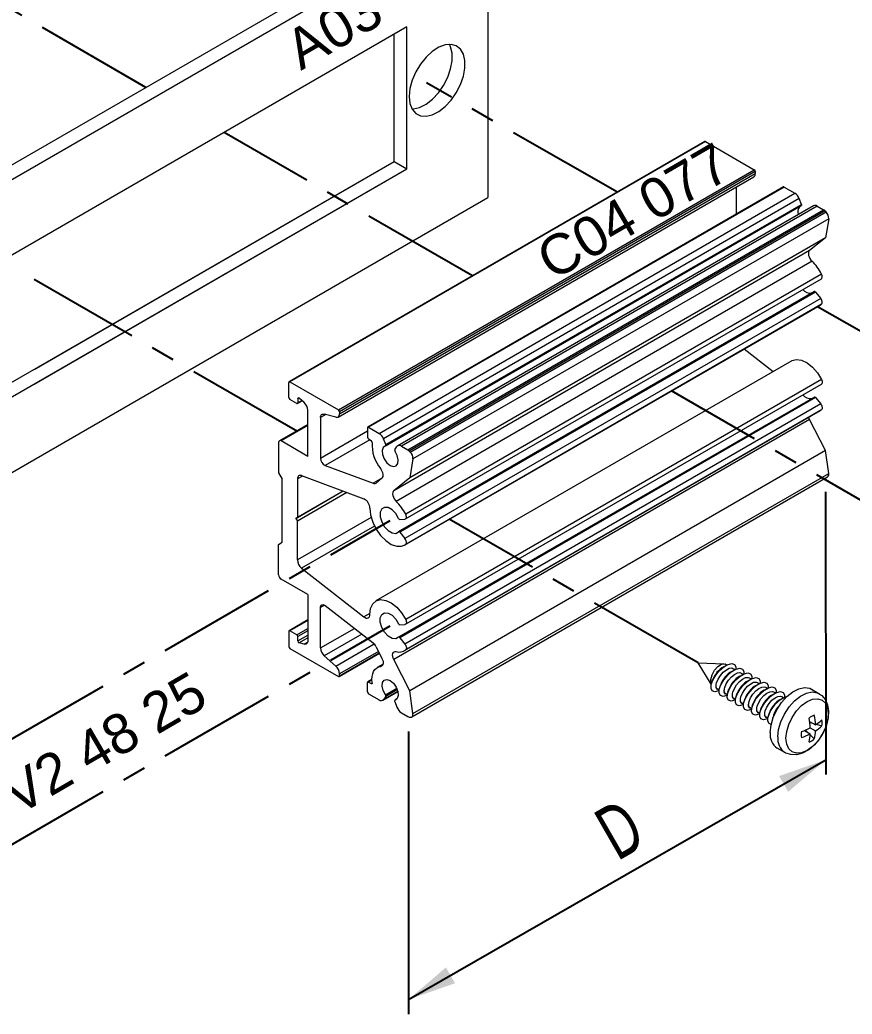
# Model space of a CAD drawing. Header units: millimetres. Extents: x 226 to 1066, y 456 to 1447.
# Drawn here: x 519.1 to 571.3, y 1281.8 to 1344.2 of the extents above; entities that cross this region are included whole.
import ezdxf

# ---------------------------------------------------------------- set-up
doc = ezdxf.new("R2010")
doc.units = ezdxf.units.MM
doc.linetypes.add('CENTER', pattern=[2, 1.25, -0.25, 0.25, -0.25])
doc.layers.add('nokta', color=140, linetype='Continuous')
doc.layers.add('SLD-0', color=179, linetype='Continuous')
doc.styles.add('SLDTEXTSTYLE0', font='TXT', dxfattribs={"width": 0.663, "bigfont": 'bigfont'})
doc.styles.get("Standard").update_dxf_attribs({"font": 'arial.ttf'})

# ---------------------------------------------------------------- blocks, each defined once
blk = doc.blocks.new('M.T.TİP-4D')
at = {"color": 1, "linetype": 'Continuous', "lineweight": 15}
for p, q in [((998.817, 1332.591), (1032.228, 1351.879)), ((999.612, 1332.132), (1033.023, 1351.42)), ((1033.023, 1351.42), (1033.023, 1333.047)), ((1027.932, 1343.741), (999.612, 1327.392)), ((1027.136, 1335.308), (1027.136, 1343.281)), ((1027.932, 1334.848), (1027.932, 1343.741)), ((998.817, 1318.959), (1027.136, 1335.308)), ((1004.544, 1322.265), (1027.136, 1335.308)), ((1027.136, 1335.308), (1027.932, 1334.848)), ((1027.136, 1335.308), (1027.932, 1334.848)), ((999.612, 1318.5), (1027.932, 1334.848)), ((1004.544, 1321.347), (1027.932, 1334.848)), ((999.612, 1313.76), (1033.023, 1333.047))]:
    blk.add_line(p, q, dxfattribs=at)
at = {"color": 7, "linetype": 'Continuous', "lineweight": 15}
for p, q in [((1046.645, 1336.554), (1020.552, 1321.491)), ((1046.69, 1336.55), (1020.597, 1321.487)), ((1046.69, 1336.55), (1049.744, 1334.786)), ((1023.652, 1319.723), (1049.744, 1334.786)), ((1049.808, 1334.676), (1023.716, 1319.613)), ((1023.716, 1319.484), (1049.808, 1334.547)), ((1049.808, 1334.676), (1049.808, 1334.547)), ((1023.623, 1319.278), (1049.715, 1334.341)), ((1051.577, 1333.707), (1025.485, 1318.644)), ((1051.622, 1333.702), (1025.53, 1318.64)), ((1026.2, 1318.253), (1052.292, 1333.316)), ((1048.615, 1333.706), (1048.615, 1331.997)), ((1051.622, 1333.702), (1052.292, 1333.316)), ((1052.567, 1332.973), (1026.475, 1317.91)), ((1052.705, 1332.617), (1052.567, 1332.973)), ((1026.603, 1317.472), (1052.695, 1332.534)), ((1026.613, 1317.554), (1052.705, 1332.617)), ((1053.463, 1332.532), (1027.371, 1317.469)), ((1053.688, 1332.509), (1027.596, 1317.447)), ((1028.004, 1317.211), (1054.096, 1332.274)), ((1054.183, 1332.206), (1028.091, 1317.143)), ((1028.159, 1317.075), (1054.251, 1332.138)), ((1053.688, 1332.509), (1054.096, 1332.274)), ((1054.183, 1332.206), (1054.251, 1332.138)), ((1054.415, 1331.716), (1028.323, 1316.654)), ((1054.415, 1331.716), (1054.214, 1330.518)), ((1054.214, 1330.518), (1028.122, 1315.455)), ((1054.214, 1330.518), (1053.216, 1329.721)), ((1053.216, 1329.721), (1027.124, 1314.658)), ((1053.366, 1329.047), (1027.274, 1313.984)), ((1027.86, 1312.892), (1053.952, 1327.955)), ((1053.963, 1328.247), (1027.87, 1313.184)), ((1053.517, 1327.142), (1027.425, 1312.079)), ((1053.594, 1327.109), (1027.502, 1312.046)), ((1053.594, 1327.109), (1053.912, 1326.713)), ((1053.912, 1326.713), (1027.82, 1311.65)), ((1027.798, 1311.239), (1053.89, 1326.301)), ((1053.963, 1326.351), (1027.87, 1311.288)), ((1053.89, 1326.301), (1053.963, 1326.351)), ((1049.116, 1323.545), (1050.925, 1322.133)), ((1052.09, 1322.805), (1025.998, 1307.742)), ((1020.534, 1320.495), (1020.534, 1321.45)), ((1020.597, 1321.487), (1023.652, 1319.723)), ((1053.963, 1321.633), (1027.87, 1306.57)), ((1027.86, 1306.278), (1053.952, 1321.341)), ((1021.043, 1320.127), (1020.597, 1320.385)), ((1021.088, 1320.123), (1021.378, 1320.291)), ((1021.107, 1320.436), (1021.107, 1320.164)), ((1021.491, 1320.191), (1021.187, 1320.461)), ((1053.517, 1320.528), (1027.425, 1305.465)), ((1053.594, 1320.495), (1027.502, 1305.432)), ((1053.594, 1320.495), (1053.912, 1320.099)), ((1021.727, 1316.811), (1021.727, 1319.699)), ((1023.716, 1319.613), (1023.716, 1319.484)), ((1027.798, 1304.625), (1053.89, 1319.687)), ((1053.912, 1320.099), (1027.82, 1305.036)), ((1053.963, 1319.737), (1027.87, 1304.674)), ((1022.523, 1319.24), (1022.523, 1316.702)), ((1023.48, 1319.266), (1022.758, 1319.459)), ((1053.216, 1319.124), (1027.124, 1304.061)), ((1054.214, 1317.175), (1053.216, 1319.124)), ((1021.727, 1318.816), (1019.944, 1317.787)), ((1025.466, 1318.603), (1025.466, 1318.015)), ((1025.53, 1318.64), (1026.2, 1318.253)), ((1019.897, 1317.684), (1019.897, 1315.773)), ((1021.727, 1316.811), (1020.057, 1317.776)), ((1025.53, 1317.905), (1025.704, 1317.804)), ((1026.613, 1317.554), (1026.475, 1317.91)), ((1027.182, 1317.226), (1027.32, 1317.422)), ((1027.596, 1317.447), (1028.004, 1317.211)), ((1028.091, 1317.143), (1028.159, 1317.075)), ((1054.214, 1317.175), (1028.122, 1302.112)), ((1054.415, 1315.745), (1054.214, 1317.175)), ((1028.323, 1316.654), (1028.122, 1315.455)), ((1022.821, 1316.24), (1025.818, 1315.121)), ((1019.897, 1315.773), (1020.12, 1315.387)), ((1020.12, 1311.419), (1020.12, 1315.387)), ((1021.075, 1315.391), (1021.075, 1312.962)), ((1021.338, 1315.601), (1025.252, 1314.138)), ((1026.007, 1315.137), (1026.382, 1315.437)), ((1028.122, 1315.455), (1027.124, 1314.658)), ((1028.252, 1300.464), (1054.344, 1315.527)), ((1028.323, 1300.682), (1054.415, 1315.745)), ((1023.953, 1314.624), (1020.979, 1312.907)), ((1023.953, 1314.624), (1021.075, 1312.962)), ((1024.185, 1314.537), (1021.075, 1312.742)), ((1020.979, 1312.907), (1021.075, 1312.962)), ((1020.979, 1312.907), (1021.075, 1312.742)), ((1021.075, 1310.313), (1021.075, 1312.742)), ((1027.502, 1312.851), (1027.82, 1312.88)), ((1027.502, 1312.046), (1027.82, 1311.65)), ((1019.897, 1311.29), (1020.12, 1311.419)), ((1019.897, 1309.38), (1019.897, 1311.29)), ((1021.338, 1309.8), (1025.252, 1306.743)), ((1021.727, 1308.14), (1020.057, 1309.104)), ((1021.727, 1308.14), (1021.727, 1305.251)), ((1022.523, 1304.792), (1022.523, 1307.33)), ((1022.821, 1307.447), (1025.818, 1305.107)), ((1021.727, 1306.553), (1020.552, 1305.875)), ((1020.534, 1305.834), (1020.534, 1304.878)), ((1021.043, 1305.613), (1020.597, 1305.871)), ((1027.502, 1306.237), (1027.82, 1306.266)), ((1021.107, 1305.231), (1021.107, 1305.503)), ((1027.502, 1305.432), (1027.82, 1305.036)), ((1020.597, 1304.768), (1023.652, 1303.005)), ((1021.491, 1305.033), (1021.187, 1305.114)), ((1026.007, 1304.872), (1026.382, 1304.139)), ((1023.48, 1303.661), (1022.758, 1304.301)), ((1023.697, 1303), (1026.22, 1304.456)), ((1028.122, 1302.112), (1027.124, 1304.061)), ((1026.445, 1303.769), (1026.088, 1303.563)), ((1023.716, 1303.042), (1023.716, 1303.17)), ((1025.752, 1302.815), (1025.485, 1302.66)), ((1025.466, 1302.031), (1025.466, 1302.619)), ((1025.53, 1302.656), (1025.704, 1302.555)), ((1028.323, 1300.682), (1028.122, 1302.112)), ((1025.53, 1301.921), (1026.2, 1301.534)), ((1026.425, 1301.512), (1027.381, 1302.064)), ((1026.613, 1301.755), (1026.475, 1301.559)), ((1027.31, 1301.577), (1027.192, 1301.509)), ((1027.182, 1301.426), (1027.32, 1301.071)), ((1027.596, 1300.728), (1028.004, 1300.493)), ((1028.091, 1300.46), (1028.159, 1300.449))]:
    blk.add_line(p, q, dxfattribs=at)
at = {"color": 8, "linetype": 'Continuous', "lineweight": 15}
for p, q in [((1021.17, 1320.473), (1021.107, 1320.436)), ((1021.107, 1320.164), (1021.358, 1320.309)), ((1022.856, 1319.433), (1022.523, 1319.24)), ((1021.727, 1318.74), (1020.057, 1317.776)), ((1022.523, 1316.702), (1025.466, 1318.402)), ((1025.617, 1317.854), (1022.821, 1316.24)), ((1021.399, 1315.578), (1021.075, 1315.391)), ((1026.404, 1315.459), (1025.818, 1315.121)), ((1025.702, 1312.984), (1021.075, 1310.313)), ((1025.911, 1312.439), (1021.338, 1309.8)), ((1022.777, 1307.477), (1022.523, 1307.33)), ((1021.727, 1306.523), (1020.597, 1305.871)), ((1025.625, 1306.959), (1025.252, 1306.743)), ((1021.043, 1305.613), (1021.727, 1306.008)), ((1021.727, 1305.861), (1021.107, 1305.503)), ((1022.523, 1304.792), (1024.649, 1306.02)), ((1021.107, 1305.231), (1021.727, 1305.59)), ((1021.727, 1305.426), (1021.187, 1305.114)), ((1025.111, 1305.659), (1022.758, 1304.301)), ((1021.491, 1305.033), (1021.716, 1305.163)), ((1023.48, 1303.661), (1025.883, 1305.048)), ((1026.157, 1304.579), (1023.716, 1303.17)), ((1023.716, 1303.042), (1026.208, 1304.48)), ((1026.411, 1303.696), (1026.304, 1303.634)), ((1025.753, 1302.785), (1025.53, 1302.656)), ((1025.704, 1302.555), (1025.767, 1302.592)), ((1026.475, 1301.559), (1027.378, 1302.08)), ((1026.596, 1301.861), (1027.308, 1302.272)), ((1027.347, 1302.178), (1026.613, 1301.755)), ((1027.308, 1301.575), (1027.2, 1301.512))]:
    blk.add_line(p, q, dxfattribs=at)
at = {"color": 1}
for p, q in [((1054.215, 1314.586), (1054.224, 1296.857)), ((1028.036, 1299.556), (1028.045, 1281.827)), ((1028.044, 1282.745), (1054.224, 1297.776))]:
    blk.add_line(p, q, dxfattribs=at)
at = {"color": 1, "linetype": 'Continuous', "lineweight": 15, "flags": 128}
for points in [[(1028.091, 1339.386), (1028.138, 1338.947), (1028.277, 1338.587), (1028.5, 1338.324), (1028.796, 1338.172), (1029.148, 1338.141), (1029.537, 1338.231), (1029.943, 1338.438), (1030.343, 1338.75), (1030.716, 1339.152), (1031.042, 1339.62), (1031.303, 1340.13), (1031.486, 1340.655), (1031.579, 1341.165), (1031.579, 1341.635), (1031.486, 1342.037), (1031.303, 1342.351), (1031.042, 1342.56), (1030.716, 1342.652), (1030.343, 1342.622), (1029.943, 1342.473), (1029.537, 1342.211), (1029.148, 1341.852), (1028.796, 1341.414), (1028.5, 1340.922), (1028.277, 1340.401), (1028.138, 1339.88), (1028.091, 1339.386)], [(1028.272, 1338.596), (1028.352, 1338.6), (1028.742, 1338.69), (1029.147, 1338.897), (1029.548, 1339.21), (1029.921, 1339.611), (1030.247, 1340.079), (1030.508, 1340.589), (1030.69, 1341.114), (1030.784, 1341.625), (1030.784, 1342.094), (1030.69, 1342.496), (1030.615, 1342.656)]]:
    blk.add_lwpolyline(points, dxfattribs=at)
at = {"color": 7, "linetype": 'Continuous', "lineweight": 15, "flags": 128}
for points in [[(1052.705, 1332.617), (1052.71, 1332.602), (1052.713, 1332.588), (1052.714, 1332.574), (1052.713, 1332.561), (1052.709, 1332.55), (1052.704, 1332.542), (1052.697, 1332.535), (1052.695, 1332.534)], [(1053.216, 1329.721), (1053.174, 1329.67), (1053.149, 1329.599), (1053.142, 1329.513), (1053.155, 1329.416), (1053.186, 1329.316), (1053.234, 1329.217), (1053.295, 1329.125), (1053.366, 1329.047)], [(1053.952, 1327.955), (1053.973, 1327.972), (1053.993, 1328.003), (1054.005, 1328.042), (1054.008, 1328.089), (1054.001, 1328.14), (1053.986, 1328.193), (1053.963, 1328.247)], [(1053.594, 1327.109), (1053.583, 1327.121), (1053.572, 1327.131), (1053.56, 1327.138), (1053.548, 1327.144), (1053.537, 1327.146), (1053.527, 1327.145), (1053.518, 1327.142), (1053.517, 1327.142)], [(1053.963, 1326.351), (1053.986, 1326.377), (1054.001, 1326.413), (1054.008, 1326.457), (1054.005, 1326.507), (1053.993, 1326.559), (1053.973, 1326.613), (1053.946, 1326.665), (1053.912, 1326.713)], [(1052.09, 1322.805), (1052.106, 1322.814), (1052.386, 1322.889), (1052.71, 1322.842), (1053.055, 1322.677), (1053.395, 1322.406), (1053.705, 1322.049), (1053.963, 1321.633)], [(1053.963, 1321.633), (1053.986, 1321.579), (1054.001, 1321.526), (1054.008, 1321.475), (1054.005, 1321.428), (1053.993, 1321.389), (1053.973, 1321.358), (1053.952, 1321.341)], [(1021.107, 1320.436), (1021.108, 1320.452), (1021.113, 1320.465), (1021.121, 1320.474), (1021.131, 1320.48), (1021.144, 1320.481), (1021.158, 1320.478), (1021.172, 1320.471), (1021.187, 1320.461)], [(1053.594, 1320.495), (1053.583, 1320.507), (1053.572, 1320.517), (1053.56, 1320.524), (1053.548, 1320.53), (1053.537, 1320.532), (1053.527, 1320.531), (1053.518, 1320.528), (1053.517, 1320.528)], [(1053.963, 1319.737), (1053.902, 1319.694), (1053.89, 1319.687)], [(1053.912, 1320.099), (1053.946, 1320.051), (1053.973, 1319.999), (1053.993, 1319.945), (1054.005, 1319.893), (1054.008, 1319.843), (1054.001, 1319.799), (1053.986, 1319.763), (1053.963, 1319.737)], [(1022.523, 1319.24), (1022.527, 1319.298), (1022.539, 1319.349), (1022.56, 1319.392), (1022.588, 1319.426), (1022.623, 1319.45), (1022.664, 1319.464), (1022.709, 1319.467), (1022.758, 1319.459)], [(1023.48, 1319.266), (1023.529, 1319.258), (1023.574, 1319.261), (1023.615, 1319.274), (1023.65, 1319.299), (1023.678, 1319.333), (1023.699, 1319.376), (1023.712, 1319.427), (1023.716, 1319.484)], [(1053.216, 1319.124), (1053.174, 1319.224), (1053.161, 1319.267)], [(1026.596, 1317.469), (1026.455, 1317.367), (1026.391, 1317.172), (1026.414, 1316.917), (1026.52, 1316.645), (1026.691, 1316.403), (1026.898, 1316.233), (1027.104, 1316.164), (1027.275, 1316.209), (1027.381, 1316.358), (1027.404, 1316.587), (1027.34, 1316.857), (1027.2, 1317.12)], [(1026.596, 1317.469), (1026.604, 1317.472), (1026.612, 1317.479), (1026.617, 1317.488), (1026.62, 1317.499), (1026.622, 1317.511), (1026.621, 1317.525), (1026.618, 1317.54), (1026.613, 1317.554)], [(1026.382, 1315.437), (1026.42, 1315.481), (1026.445, 1315.54), (1026.456, 1315.612), (1026.452, 1315.693), (1026.434, 1315.78), (1026.402, 1315.868), (1026.358, 1315.954), (1026.304, 1316.033)], [(1021.338, 1315.601), (1021.284, 1315.615), (1021.234, 1315.617), (1021.188, 1315.607), (1021.149, 1315.584), (1021.117, 1315.55), (1021.094, 1315.505), (1021.08, 1315.452), (1021.075, 1315.391)], [(1027.124, 1314.658), (1027.082, 1314.607), (1027.056, 1314.536), (1027.05, 1314.45), (1027.063, 1314.354), (1027.094, 1314.253), (1027.141, 1314.154), (1027.203, 1314.063), (1027.274, 1313.984)], [(1025.625, 1313.555), (1025.667, 1313.134), (1025.8, 1312.688), (1026.014, 1312.25), (1026.293, 1311.853), (1026.618, 1311.525), (1026.963, 1311.292), (1027.303, 1311.17), (1027.613, 1311.169), (1027.87, 1311.288)], [(1027.418, 1312.921), (1027.24, 1313.22), (1027.011, 1313.455), (1026.765, 1313.593), (1026.539, 1313.612), (1026.367, 1313.509), (1026.273, 1313.3), (1026.273, 1313.016), (1026.367, 1312.699), (1026.539, 1312.398), (1026.765, 1312.155), (1027.011, 1312.009), (1027.24, 1311.98), (1027.418, 1312.074)], [(1027.82, 1312.88), (1027.854, 1312.889), (1027.881, 1312.909), (1027.901, 1312.94), (1027.913, 1312.979), (1027.915, 1313.026), (1027.909, 1313.077), (1027.894, 1313.131), (1027.87, 1313.184)], [(1027.502, 1312.046), (1027.491, 1312.058), (1027.479, 1312.068), (1027.468, 1312.076), (1027.456, 1312.081), (1027.445, 1312.083), (1027.434, 1312.083), (1027.425, 1312.079), (1027.418, 1312.074)], [(1027.87, 1311.288), (1027.894, 1311.314), (1027.909, 1311.35), (1027.915, 1311.394), (1027.913, 1311.444), (1027.901, 1311.497), (1027.881, 1311.55), (1027.854, 1311.602), (1027.82, 1311.65)], [(1025.625, 1306.895), (1025.667, 1307.268), (1025.8, 1307.561), (1026.014, 1307.751), (1026.293, 1307.826), (1026.618, 1307.779), (1026.963, 1307.614), (1027.303, 1307.343), (1027.613, 1306.986), (1027.87, 1306.57)], [(1022.523, 1307.33), (1022.529, 1307.39), (1022.546, 1307.441), (1022.575, 1307.479), (1022.613, 1307.503), (1022.66, 1307.512), (1022.711, 1307.505), (1022.766, 1307.483), (1022.821, 1307.447)], [(1025.252, 1306.743), (1025.321, 1306.698), (1025.391, 1306.67), (1025.456, 1306.662), (1025.513, 1306.674), (1025.561, 1306.705), (1025.597, 1306.754), (1025.619, 1306.819), (1025.625, 1306.895)], [(1027.418, 1305.46), (1027.24, 1305.366), (1027.011, 1305.395), (1026.765, 1305.541), (1026.539, 1305.784), (1026.367, 1306.085), (1026.273, 1306.402), (1026.273, 1306.686), (1026.367, 1306.895), (1026.539, 1306.998), (1026.765, 1306.979), (1027.011, 1306.841), (1027.24, 1306.606), (1027.418, 1306.307)], [(1027.87, 1306.57), (1027.894, 1306.517), (1027.909, 1306.463), (1027.915, 1306.412), (1027.913, 1306.365), (1027.901, 1306.326), (1027.881, 1306.295), (1027.854, 1306.275), (1027.82, 1306.266)], [(1021.727, 1305.251), (1021.723, 1305.194), (1021.71, 1305.143), (1021.689, 1305.1), (1021.661, 1305.066), (1021.626, 1305.041), (1021.586, 1305.028), (1021.54, 1305.025), (1021.491, 1305.033)], [(1027.502, 1305.432), (1027.491, 1305.444), (1027.479, 1305.454), (1027.468, 1305.462), (1027.456, 1305.467), (1027.445, 1305.469), (1027.434, 1305.469), (1027.425, 1305.465), (1027.418, 1305.46)], [(1027.124, 1304.061), (1027.082, 1304.162), (1027.056, 1304.262), (1027.05, 1304.355), (1027.063, 1304.437), (1027.094, 1304.502), (1027.141, 1304.546), (1027.203, 1304.566), (1027.274, 1304.562)], [(1027.82, 1305.036), (1027.854, 1304.988), (1027.881, 1304.936), (1027.901, 1304.883), (1027.913, 1304.83), (1027.915, 1304.78), (1027.909, 1304.736), (1027.894, 1304.7), (1027.87, 1304.674)], [(1026.382, 1304.139), (1026.42, 1304.051), (1026.445, 1303.963), (1026.456, 1303.879), (1026.452, 1303.802), (1026.434, 1303.737), (1026.402, 1303.685), (1026.358, 1303.651), (1026.304, 1303.634)], [(1025.767, 1302.604), (1025.752, 1302.807), (1025.763, 1302.996), (1025.799, 1303.167), (1025.858, 1303.316), (1025.941, 1303.439), (1026.044, 1303.535), (1026.166, 1303.6), (1026.304, 1303.634)], [(1026.596, 1301.861), (1026.455, 1302.124), (1026.391, 1302.394), (1026.414, 1302.623), (1026.52, 1302.772), (1026.691, 1302.817), (1026.898, 1302.748), (1027.104, 1302.578), (1027.275, 1302.336), (1027.381, 1302.064), (1027.404, 1301.809), (1027.34, 1301.613), (1027.2, 1301.512)], [(1025.767, 1302.604), (1025.767, 1302.588), (1025.765, 1302.574), (1025.76, 1302.562), (1025.752, 1302.553), (1025.742, 1302.548), (1025.73, 1302.547), (1025.717, 1302.549), (1025.704, 1302.555)], [(1027.2, 1301.512), (1027.191, 1301.508), (1027.184, 1301.502), (1027.179, 1301.493), (1027.175, 1301.482), (1027.174, 1301.47), (1027.175, 1301.456), (1027.178, 1301.441), (1027.182, 1301.426)], [(1028.159, 1300.449), (1028.199, 1300.448), (1028.235, 1300.456), (1028.267, 1300.474), (1028.292, 1300.502), (1028.311, 1300.537), (1028.323, 1300.58), (1028.326, 1300.629), (1028.323, 1300.682)]]:
    blk.add_lwpolyline(points, dxfattribs=at)
at = {"color": 7, "linetype": 'Continuous', "lineweight": 15}
for centre, radius, start, end in [((1046.663, 1336.513), 0.0453, 54.38242, 114.30712), ((1049.587, 1334.523), 0.223, 305.15835, 6.15384), ((1049.67, 1334.67), 0.138, 2.60548, 57.39452), ((1051.595, 1333.666), 0.0453, 54.38242, 114.30712), ((1051.919, 1332.734), 0.691, 20.22711, 57.36203), ((1052.958, 1332.162), 0.487, 141.34726, 202.03535), ((1053.556, 1332.324), 0.227, 54.53278, 114.15676), ((1053.878, 1331.906), 0.428, 44.59695, 59.43024), ((1053.885, 1331.754), 0.531, 355.98021, 46.43115), ((1051.335, 1326.911), 2.948, 26.94445, 46.44108), ((1053.294, 1327.706), 0.662, 219.86837, 275.08456), ((1020.573, 1321.456), 0.0393, 50.79671, 189.21404), ((1020.672, 1320.501), 0.138, 182.60548, 237.39452), ((1021.068, 1320.158), 0.0393, 230.79671, 9.21404), ((1021.023, 1319.663), 0.705, 2.93463, 48.37162), ((1053.294, 1321.092), 0.662, 219.86837, 275.08456), ((1023.578, 1319.607), 0.138, 2.60548, 57.39452), ((1025.505, 1318.609), 0.0393, 50.79671, 189.21404), ((1019.994, 1317.7), 0.0983, 50.79671, 189.21404), ((1025.604, 1318.021), 0.138, 182.60548, 237.39452), ((1025.633, 1317.69), 0.134, 356.72978, 58.01756), ((1028.083, 1317.525), 2.322, 176.09162, 219.96495), ((1025.827, 1317.671), 0.691, 20.22711, 57.36203), ((1027.277, 1317.187), 0.102, 157.66826, 220.95204), ((1027.471, 1317.294), 0.198, 50.75183, 139.4672), ((1027.786, 1316.843), 0.428, 44.59695, 59.43024), ((1027.793, 1316.691), 0.531, 355.98021, 46.43115), ((1023.056, 1316.72), 0.534, 181.8975, 243.88613), ((1054.217, 1315.689), 0.205, 308.1274, 15.9485), ((1025.898, 1315.292), 0.189, 245.0133, 305.20574), ((1024.959, 1313.539), 0.667, 1.34977, 63.91418), ((1025.242, 1311.848), 2.948, 26.94445, 46.44108), ((1027.516, 1312.954), 0.103, 198.38813, 262.15797), ((1021.778, 1310.349), 0.704, 182.90726, 231.30916), ((1020.243, 1309.395), 0.346, 182.60548, 237.39452), ((1020.573, 1305.84), 0.0393, 50.79671, 189.21404), ((1027.516, 1306.34), 0.103, 198.38813, 262.15797), ((1020.968, 1305.497), 0.138, 2.60548, 57.39452), ((1021.237, 1305.235), 0.13, 181.35804, 247.33583), ((1020.672, 1304.885), 0.138, 182.60548, 237.39452), ((1023.227, 1304.828), 0.705, 182.93463, 228.37162), ((1025.371, 1304.554), 0.711, 26.57932, 51.00982), ((1027.457, 1305.234), 0.696, 254.76569, 306.46045), ((1023.011, 1303.134), 0.705, 2.93463, 48.37162), ((1023.677, 1303.035), 0.0393, 230.79671, 9.21404), ((1025.505, 1302.625), 0.0393, 50.79671, 189.21404), ((1025.604, 1302.037), 0.138, 182.60548, 237.39452), ((1026.325, 1301.687), 0.198, 230.75183, 319.4672), ((1026.519, 1301.794), 0.102, 337.66826, 40.95204), ((1027.968, 1301.31), 0.691, 200.22711, 237.36203), ((1028.135, 1300.712), 0.256, 239.04537, 259.97603)]:
    blk.add_arc(centre, radius, start, end, dxfattribs=at)
at = {"color": 1}
for points in [[(1054.224, 1297.776), (1051.304, 1296.758), (1051.873, 1295.767)], [(1028.044, 1282.745), (1030.964, 1283.763), (1030.395, 1284.754)]]:
    blk.add_solid(points, dxfattribs=at)
at = {"layer": 'SLD-0', "color": 3, "linetype": 'CENTER', "ltscale": 6}
for p, q in [((1011.57, 1339.954), (986.116, 1354.648)), ((1041.153, 1333.384), (1029.177, 1340.234)), ((1032.052, 1328.13), (1016.471, 1337.124)), ((1021.074, 1318.363), (1004.544, 1327.906)), ((1058.502, 1323.46), (1053.713, 1326.199)), ((1060.16, 1311.903), (1044.549, 1320.916)), ((1060.16, 1311.903), (1044.549, 1320.916)), ((1002.381, 1298.644), (1026.898, 1312.797)), ((1046.212, 1303.851), (1030.601, 1312.863)), ((1002.381, 1292.03), (1026.898, 1306.183))]:
    blk.add_line(p, q, dxfattribs=at)
at = {"color": 1, "insert": (1039.474, 1294.324), "char_height": 3.375, "attachment_point": 1, "rotation": 29.86122, "style": 'SLDTEXTSTYLE0'}
blk.add_mtext('{\\fArial|b0|i0|c0|p34;D}', dxfattribs=at)
blk = doc.blocks.new('V24819-')
at = {"color": 5, "linetype": 'Continuous', "lineweight": 15}
for p, q in [((390.139, 1328.099), (389.307, 1329.435)), ((389.307, 1329.435), (390.941, 1329.381)), ((390.919, 1329.203), (391.093, 1329.297)), ((391.078, 1329.343), (391.127, 1329.315)), ((391.428, 1328.909), (391.602, 1329.003)), ((391.503, 1329.098), (391.636, 1329.021)), ((390.165, 1328.186), (390.227, 1328.374)), ((391.937, 1328.615), (392.111, 1328.709)), ((392.012, 1328.804), (392.145, 1328.727)), ((392.446, 1328.321), (392.62, 1328.416)), ((392.521, 1328.51), (392.654, 1328.433)), ((390.635, 1327.739), (390.536, 1327.796)), ((390.674, 1327.892), (390.736, 1328.08)), ((391.183, 1327.598), (391.245, 1327.786)), ((392.955, 1328.027), (393.129, 1328.122)), ((393.03, 1328.216), (393.163, 1328.139)), ((393.465, 1327.733), (393.638, 1327.828)), ((393.54, 1327.922), (393.672, 1327.845)), ((396.421, 1327.796), (396.899, 1327.521)), ((391.144, 1327.445), (391.045, 1327.502)), ((391.653, 1327.151), (391.554, 1327.208)), ((391.692, 1327.304), (391.754, 1327.492)), ((392.201, 1327.011), (392.263, 1327.198)), ((393.974, 1327.439), (394.147, 1327.534)), ((394.049, 1327.628), (394.181, 1327.552)), ((394.483, 1327.145), (394.657, 1327.24)), ((394.558, 1327.334), (394.69, 1327.258)), ((392.162, 1326.857), (392.063, 1326.914)), ((392.671, 1326.563), (392.572, 1326.62)), ((392.71, 1326.717), (392.772, 1326.904)), ((393.219, 1326.423), (393.281, 1326.611)), ((393.181, 1326.269), (393.081, 1326.326)), ((393.69, 1325.975), (393.59, 1326.033)), ((393.728, 1326.129), (393.791, 1326.317)), ((394.005, 1325.958), (394.02, 1326.041)), ((396.313, 1325.769), (396.683, 1325.555)), ((395.985, 1325.202), (396.356, 1324.988)), ((396.355, 1325.366), (396.683, 1325.177)), ((396.731, 1325.594), (397.086, 1325.499)), ((396.606, 1324.668), (396.346, 1324.927)), ((394.761, 1323.819), (394.284, 1324.094))]:
    blk.add_line(p, q, dxfattribs=at)
at = {"color": 5, "linetype": 'Continuous', "lineweight": 15, "flags": 128}
for points in [[(390.142, 1328.107), (390.129, 1328.143), (390.11, 1328.401), (390.186, 1328.7), (390.344, 1328.99), (390.558, 1329.222), (390.792, 1329.357), (391.006, 1329.372), (391.078, 1329.343)], [(390.134, 1328.076), (390.237, 1328.364), (390.42, 1328.671), (390.66, 1328.959), (390.929, 1329.193), (391.194, 1329.346), (391.424, 1329.399), (391.59, 1329.346), (391.672, 1329.193), (391.675, 1329.04)], [(390.456, 1328.098), (390.477, 1328.192), (390.569, 1328.421), (390.714, 1328.652), (390.893, 1328.857), (391.086, 1329.013), (391.272, 1329.104), (391.43, 1329.122), (391.498, 1329.088)], [(390.643, 1327.782), (390.746, 1328.07), (390.929, 1328.377), (391.169, 1328.665), (391.438, 1328.899), (391.704, 1329.052), (391.933, 1329.105), (392.099, 1329.052), (392.182, 1328.899), (392.184, 1328.746)], [(390.965, 1327.805), (390.986, 1327.898), (391.078, 1328.127), (391.223, 1328.358), (391.402, 1328.563), (391.596, 1328.719), (391.781, 1328.81), (391.939, 1328.828), (392.007, 1328.794)], [(391.152, 1327.488), (391.255, 1327.776), (391.438, 1328.083), (391.678, 1328.371), (391.947, 1328.605), (392.213, 1328.759), (392.442, 1328.812), (392.608, 1328.758), (392.691, 1328.605), (392.694, 1328.452)], [(391.474, 1327.511), (391.495, 1327.604), (391.587, 1327.833), (391.732, 1328.064), (391.912, 1328.27), (392.105, 1328.425), (392.29, 1328.516), (392.448, 1328.534), (392.516, 1328.5)], [(391.662, 1327.194), (391.765, 1327.482), (391.947, 1327.789), (392.188, 1328.077), (392.457, 1328.311), (392.722, 1328.465), (392.951, 1328.518), (393.117, 1328.464), (393.2, 1328.311), (393.203, 1328.158)], [(390.63, 1327.7), (390.601, 1327.687), (390.372, 1327.634), (390.206, 1327.688), (390.123, 1327.841), (390.134, 1328.076)], [(390.605, 1327.756), (390.528, 1327.78), (390.447, 1327.899), (390.456, 1328.098)], [(391.139, 1327.406), (391.11, 1327.394), (390.881, 1327.34), (390.715, 1327.394), (390.632, 1327.547), (390.643, 1327.782)], [(391.114, 1327.462), (391.037, 1327.486), (390.956, 1327.605), (390.965, 1327.805)], [(391.983, 1327.217), (392.004, 1327.311), (392.096, 1327.539), (392.241, 1327.771), (392.421, 1327.976), (392.614, 1328.131), (392.799, 1328.222), (392.957, 1328.24), (393.025, 1328.206)], [(392.171, 1326.9), (392.274, 1327.188), (392.456, 1327.495), (392.697, 1327.783), (392.966, 1328.018), (393.231, 1328.171), (393.46, 1328.224), (393.626, 1328.17), (393.709, 1328.017), (393.712, 1327.864)], [(392.492, 1326.923), (392.513, 1327.017), (392.605, 1327.245), (392.75, 1327.477), (392.93, 1327.682), (393.123, 1327.837), (393.308, 1327.928), (393.466, 1327.946), (393.534, 1327.913)], [(392.68, 1326.606), (392.783, 1326.895), (392.965, 1327.201), (393.206, 1327.489), (393.475, 1327.724), (393.74, 1327.877), (393.97, 1327.93), (394.135, 1327.876), (394.218, 1327.723), (394.221, 1327.571)], [(393.001, 1326.629), (393.022, 1326.723), (393.114, 1326.952), (393.259, 1327.183), (393.439, 1327.388), (393.632, 1327.544), (393.817, 1327.634), (393.975, 1327.652), (394.044, 1327.619)], [(393.189, 1326.313), (393.292, 1326.601), (393.475, 1326.907), (393.715, 1327.195), (393.984, 1327.43), (394.249, 1327.583), (394.479, 1327.636), (394.645, 1327.583), (394.727, 1327.429), (394.73, 1327.277)], [(393.841, 1325.073), (393.889, 1325.534), (394.028, 1326.021), (394.251, 1326.504), (394.543, 1326.951), (394.886, 1327.336), (395.258, 1327.632), (395.636, 1327.823), (395.996, 1327.896), (396.316, 1327.846), (396.421, 1327.796)], [(391.648, 1327.112), (391.619, 1327.1), (391.39, 1327.047), (391.224, 1327.1), (391.142, 1327.253), (391.152, 1327.488)], [(391.623, 1327.168), (391.546, 1327.192), (391.465, 1327.311), (391.474, 1327.511)], [(392.157, 1326.818), (392.129, 1326.806), (391.899, 1326.753), (391.733, 1326.806), (391.651, 1326.959), (391.662, 1327.194)], [(392.132, 1326.874), (392.055, 1326.898), (391.974, 1327.017), (391.983, 1327.217)], [(393.51, 1326.335), (393.531, 1326.429), (393.623, 1326.658), (393.768, 1326.889), (393.948, 1327.094), (394.141, 1327.25), (394.326, 1327.34), (394.485, 1327.358), (394.553, 1327.325)], [(394.318, 1324.797), (394.366, 1325.259), (394.505, 1325.746), (394.728, 1326.228), (395.02, 1326.676), (395.363, 1327.06), (395.735, 1327.357), (396.113, 1327.548), (396.473, 1327.62), (396.793, 1327.571), (396.901, 1327.52)], [(394.827, 1324.715), (394.872, 1325.138), (395.005, 1325.585), (395.216, 1326.024), (395.491, 1326.427), (395.812, 1326.765), (396.156, 1327.016), (396.499, 1327.163), (396.82, 1327.194), (397.095, 1327.109), (397.306, 1326.913), (397.439, 1326.62), (397.484, 1326.249), (397.439, 1325.826), (397.306, 1325.379), (397.095, 1324.939), (396.82, 1324.536), (396.499, 1324.198), (396.156, 1323.947), (395.812, 1323.801), (395.491, 1323.769), (395.216, 1323.854), (395.005, 1324.05), (394.872, 1324.343), (394.827, 1324.715)], [(396.895, 1327.506), (397.081, 1327.388), (397.298, 1327.123), (397.436, 1326.802), (397.497, 1326.426), (397.475, 1325.998), (397.367, 1325.542), (397.18, 1325.092), (397.067, 1324.906)], [(392.666, 1326.524), (392.638, 1326.512), (392.408, 1326.459), (392.242, 1326.512), (392.16, 1326.666), (392.171, 1326.9)], [(392.641, 1326.581), (392.564, 1326.604), (392.483, 1326.723), (392.492, 1326.923)], [(393.175, 1326.23), (393.147, 1326.218), (392.917, 1326.165), (392.751, 1326.218), (392.669, 1326.372), (392.68, 1326.606)], [(393.15, 1326.287), (393.073, 1326.31), (392.992, 1326.429), (393.001, 1326.629)], [(393.684, 1325.936), (393.656, 1325.924), (393.426, 1325.871), (393.26, 1325.924), (393.178, 1326.078), (393.189, 1326.313)], [(393.659, 1325.993), (393.582, 1326.016), (393.501, 1326.135), (393.51, 1326.335)], [(393.898, 1325.579), (393.77, 1325.63), (393.687, 1325.784), (393.698, 1326.019)], [(396.189, 1325.084), (396.122, 1325.151), (396.039, 1325.235)], [(396.312, 1325.706), (396.425, 1325.676), (396.517, 1325.652)], [(397.067, 1324.906), (396.925, 1324.672), (396.613, 1324.3), (396.254, 1323.996), (395.855, 1323.779), (395.489, 1323.682), (395.142, 1323.685), (394.825, 1323.785), (394.746, 1323.841)]]:
    blk.add_lwpolyline(points, dxfattribs=at)
at = {"color": 5, "linetype": 'Continuous', "lineweight": 15}
for centre, radius, start, end in [((391.693, 1327.853), 1.556, 119.81895, 160.43465), ((392.202, 1327.559), 1.556, 119.81895, 160.43465), ((392.711, 1327.265), 1.556, 119.81895, 160.43465), ((393.22, 1326.971), 1.556, 119.81895, 160.43465), ((393.729, 1326.677), 1.556, 119.81895, 160.43465), ((394.238, 1326.384), 1.556, 119.81895, 160.43465), ((394.747, 1326.09), 1.556, 119.81895, 160.43465), ((395.517, 1325.567), 1.874, 109.91718, 166.04124), ((395.256, 1325.796), 1.556, 119.81895, 160.43465), ((395.356, 1325.776), 1.362, 130.96752, 168.76613), ((396.871, 1325.317), 0.879, 107.56595, 132.42868), ((392.15, 1325.126), 4.213, 3.27422, 11.49748), ((392.477, 1325.315), 4.213, 3.27422, 11.49748), ((395.257, 1327.75), 2.617, 303.01579, 314.31432), ((396.227, 1325.688), 0.879, 347.57064, 12.42936), ((394.461, 1329.129), 4.213, 288.5002, 296.72307), ((394.069, 1325.315), 2.618, 345.68355, 356.98145), ((395.257, 1327.372), 2.617, 303.01579, 314.31432), ((394.863, 1324.945), 1.029, 172.89125, 235.79657), ((395.346, 1324.671), 1.035, 173.00847, 234.64566), ((396.656, 1324.945), 0.879, 167.57064, 192.42936), ((394.461, 1328.751), 4.213, 288.5002, 296.72307), ((393.741, 1325.126), 2.618, 345.68355, 356.98145), ((396.013, 1325.316), 0.879, 287.56595, 312.42868)]:
    blk.add_arc(centre, radius, start, end, dxfattribs=at)
at = {"color": 5, "linetype": 'Continuous', "lineweight": 15, "extrusion": (0, 0, -1)}
for centre, start_param in [((391.028, 1328.442), 3.071132), ((391.537, 1328.148), 3.071132), ((392.047, 1327.854), 3.071132), ((392.556, 1327.56), 3.071132), ((393.065, 1327.266), 3.071132), ((393.574, 1326.972), 3.071132), ((394.083, 1326.678), 3.071132), ((394.592, 1326.384), 3.705495)]:
    blk.add_ellipse(centre, major_axis=(0.514, 0.631), ratio=0.439273, start_param=start_param, end_param=3.831945, dxfattribs=at)

msp = doc.modelspace()

# ---------------------------------------------------------------- block references
for name, p in [('M.T.TİP-4D', (-484.572, 0)), ('V24819-', (172.333, -25.584))]:
    msp.add_blockref(name, p)

# ---------------------------------------------------------------- texts
at = {"layer": 'nokta', "char_height": 2.5, "width": 25.30173, "attachment_point": 1, "rotation": 30.14341}
for s, insert in [('{\\pxqc;\\fArial|b0|i0|c162|p34;A03 223}', (530.149, 1340.062)), ('{\\pxqc;\\fArial|b0|i0|c162|p34;C04 077}', (546.021, 1326.916)), ('{\\pxqc;\\fArial|b0|i0|c162|p34;V2 48 25}', (512.804, 1293.571))]:
    msp.add_mtext(s, dxfattribs=dict(at, insert=insert))

doc.saveas('drawing.dxf')
